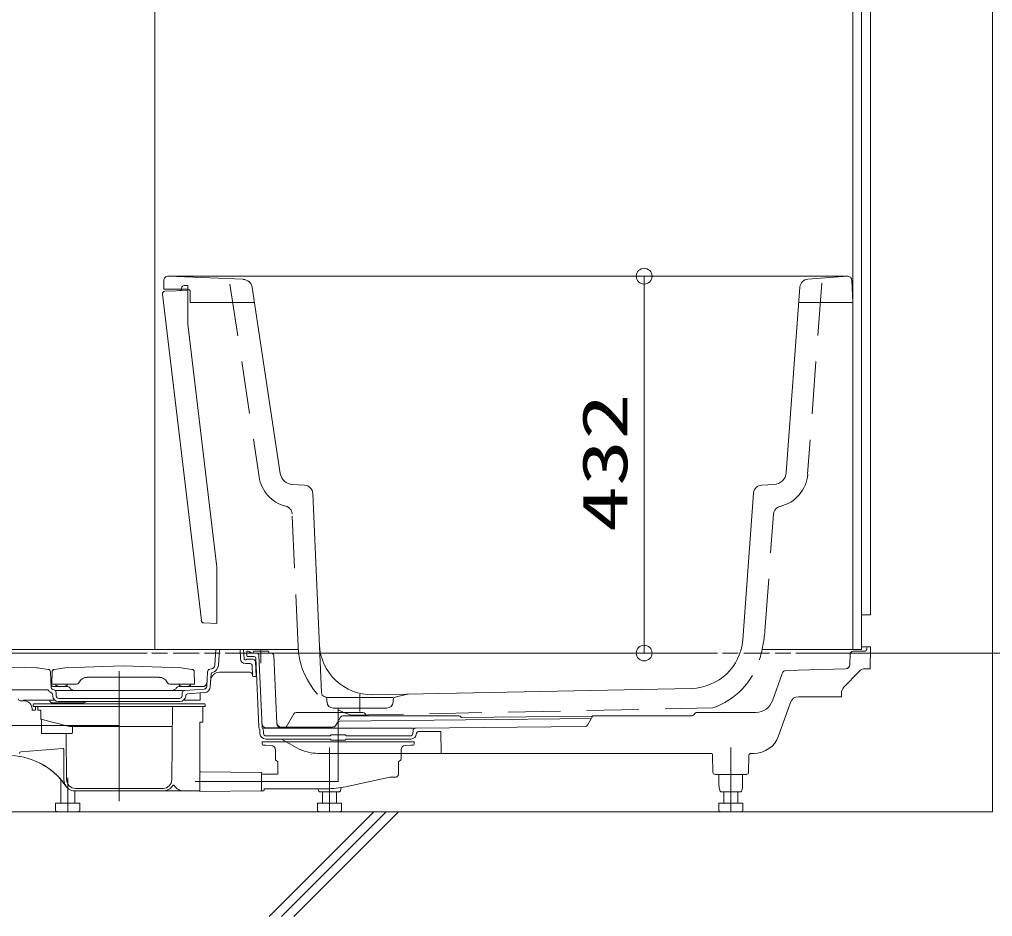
# Model space of a CAD drawing. Units: millimetres on the paper. Extents: x -305 to 305, y -152 to 152.
# Drawn here: x -222.94 to -185.76, y 13.53 to 47.8 of the extents above; entities that cross this region are included whole.
import ezdxf
from ezdxf.enums import TextEntityAlignment as Align

# ---------------------------------------------------------------- set-up
doc = ezdxf.new("R2010")
doc.units = ezdxf.units.MM
for name, pattern in [('DASHED2', [3, 2, -1]), ('LONG_CHAIN', [21, 18, -1, 1, -1]), ('LONG_DOUBLE_CHAIN', [21.8, 18, -1, 0.6, -0.6, 0.6, -1])]:
    doc.linetypes.add(name, pattern=pattern)
doc.layers.add('0-0_0', color=7, linetype='Continuous', lineweight=9)
doc.layers.add('0-1_VIEW0001', color=7, linetype='DASHED2', lineweight=9)
doc.styles.add('ＭＳ ゴシック', font='')
doc.styles.get('ＭＳ ゴシック').set_extended_font_data('MS Gothic')

# ---------------------------------------------------------------- blocks, each defined once
blk = doc.blocks.new('_ORIGIN')
at = {"layer": '0-0_0'}
blk.add_line((0, 0), (-1, 0), dxfattribs=at)
blk.add_circle((0, 0), 0.5, dxfattribs=at)

msp = doc.modelspace()

# ---------------------------------------------------------------- linework, layer by layer
at = {"layer": '0-1_VIEW0001', "linetype": 'Continuous'}
for p, q in [((-185.758, 100.925), (-185.758, 17.525)), ((-217.758, 23.725), (-217.758, 48.541)), ((-191.302, 37.991), (-217.252, 37.991)), ((-217.245, 37.991), (-214.393, 37.871)), ((-198.918, 37.991), (-199.068, 37.991)), ((-191.314, 37.991), (-192.811, 37.879)), ((-217.419, 37.828), (-217.425, 37.491)), ((-216.645, 37.636), (-216.498, 37.641)), ((-216.498, 37.641), (-216.498, 37.45)), ((-212.969, 30.456), (-214.046, 37.559)), ((-193.639, 30.493), (-193.119, 37.571)), ((-191.091, 36.991), (-191.136, 37.833)), ((-215.987, 24.83), (-217.474, 37.307)), ((-216.486, 37.491), (-217.425, 37.491)), ((-217.378, 37.419), (-216.498, 37.45)), ((-216.741, 37.506), (-216.741, 37.536)), ((-216.498, 36.16), (-216.498, 37.45)), ((-216.409, 37.008), (-216.419, 37.426)), ((-199.068, 24.191), (-199.068, 37.391)), ((-213.96, 36.991), (-216.392, 36.991)), ((-215.925, 36.991), (-213.96, 36.991)), ((-193.161, 36.991), (-191.091, 36.991)), ((-215.391, 26.872), (-216.498, 36.16)), ((-212.501, 30.031), (-212.043, 30.007)), ((-194.577, 30.007), (-194.112, 30.031)), ((-211.728, 29.689), (-211.395, 22.079)), ((-194.892, 29.698), (-195.304, 24.096)), ((-215.391, 26.872), (-215.391, 24.725)), ((-190.758, 25.058), (-190.425, 25.058)), ((-215.391, 24.725), (-215.892, 24.742)), ((-190.758, 23.825), (-190.425, 23.825)), ((-190.439, 22.991), (-190.425, 23.825)), ((-212.286, 23.725), (-248.091, 23.725)), ((-246.925, 23.591), (-222.259, 23.025)), ((-215.469, 23.137), (-215.434, 23.725)), ((-215.333, 23.129), (-215.297, 23.725)), ((-214.492, 23.367), (-214.508, 23.725)), ((-214.356, 23.373), (-214.371, 23.725)), ((-214.252, 23.487), (-214.255, 23.658)), ((-214.2, 23.658), (-214.255, 23.658)), ((-213.969, 23.455), (-214.219, 23.455)), ((-214.129, 23.629), (-214.121, 23.621)), ((-213.887, 23.591), (-214.05, 23.591)), ((-214.025, 23.591), (-213.991, 23.658)), ((-213.425, 23.658), (-213.991, 23.658)), ((-213.322, 23.591), (-213.887, 23.591)), ((-213.669, 20.777), (-213.787, 23.496)), ((-213.425, 23.658), (-213.391, 23.591)), ((-213.321, 23.591), (-213.322, 23.591)), ((-213.107, 20.897), (-213.221, 23.496)), ((-198.783, 23.591), (-199.068, 23.591)), ((-190.758, 23.725), (-194.561, 23.725)), ((-191.214, 23.147), (-191.196, 23.562)), ((-190.659, 23.658), (-191.096, 23.658)), ((-190.559, 23.792), (-190.559, 23.756)), ((-218.975, 23.108), (-221.19, 23.025)), ((-218.975, 23.108), (-216.76, 23.025)), ((-214.118, 23.188), (-214.306, 23.188)), ((-214.021, 23.358), (-214.239, 23.358)), ((-214.034, 22.723), (-214.051, 23.124)), ((-213.896, 22.691), (-213.921, 23.262)), ((-213.788, 20.771), (-213.903, 23.391)), ((-221.841, 22.969), (-222.259, 23.025)), ((-221.729, 22.292), (-221.754, 22.874)), ((-221.691, 22.872), (-221.699, 22.432)), ((-221.605, 22.969), (-221.19, 23.025)), ((-216.345, 22.969), (-216.76, 23.025)), ((-216.258, 22.872), (-216.25, 22.432)), ((-215.781, 22.312), (-215.746, 22.88)), ((-215.665, 22.973), (-215.605, 22.984)), ((-215.645, 22.304), (-215.615, 22.792)), ((-214.135, 22.858), (-215.297, 22.858)), ((-213.896, 22.691), (-214.001, 22.691)), ((-193.796, 22.817), (-194.167, 21.769)), ((-193.644, 22.928), (-191.376, 22.987)), ((-191.436, 22.286), (-190.856, 22.889)), ((-190.616, 22.991), (-190.439, 22.991)), ((-221.666, 22.398), (-220.758, 22.398)), ((-221.634, 22.308), (-221.095, 22.308)), ((-221.55, 22.37), (-221.55, 22.398)), ((-221.422, 22.31), (-221.539, 22.354)), ((-221.41, 22.308), (-221.256, 22.308)), ((-221.244, 22.31), (-221.127, 22.354)), ((-221.116, 22.37), (-221.116, 22.398)), ((-220.642, 22.498), (-220.671, 22.448)), ((-220.353, 22.665), (-217.596, 22.665)), ((-217.308, 22.498), (-217.279, 22.448)), ((-216.284, 22.398), (-217.192, 22.398)), ((-216.855, 22.308), (-215.938, 22.308)), ((-216.833, 22.37), (-216.833, 22.398)), ((-216.705, 22.31), (-216.822, 22.354)), ((-216.539, 22.308), (-216.694, 22.308)), ((-216.527, 22.31), (-216.411, 22.354)), ((-216.4, 22.37), (-216.4, 22.398)), ((-223.27, 22.191), (-221.896, 22.191)), ((-221.665, 21.948), (-221.668, 22.015)), ((-221.601, 22.181), (-221.663, 22.202)), ((-221.538, 22.158), (-216.712, 22.158)), ((-221.529, 21.954), (-221.535, 22.091)), ((-216.716, 22.069), (-216.721, 21.954)), ((-215.874, 22.218), (-216.623, 22.164)), ((-216.583, 21.971), (-216.584, 21.948)), ((-215.864, 22.082), (-216.521, 22.035)), ((-216.031, 21.791), (-216.027, 22.07)), ((-197.258, 22.243), (-209.437, 22)), ((-208.115, 22.022), (-208.581, 21.909)), ((-191.531, 21.925), (-191.529, 22.061)), ((-222.768, 21.772), (-222.912, 21.772)), ((-221.589, 21.791), (-222.783, 21.791)), ((-222.408, 21.622), (-222.408, 21.555)), ((-221.858, 21.655), (-222.375, 21.655)), ((-222.209, 21.655), (-215.875, 21.655)), ((-221.774, 21.757), (-221.774, 21.791)), ((-221.709, 21.691), (-220.476, 21.691)), ((-221.148, 21.738), (-221.446, 21.738)), ((-221.429, 21.858), (-221.148, 21.858)), ((-221.148, 21.858), (-217.101, 21.858)), ((-221.148, 21.738), (-217.101, 21.738)), ((-217.101, 21.858), (-216.821, 21.858)), ((-217.101, 21.738), (-216.804, 21.738)), ((-216.66, 21.791), (-216.031, 21.791)), ((-215.841, 21.622), (-215.841, 21.555)), ((-211.256, 21.918), (-211.29, 21.931)), ((-211.196, 21.891), (-208.654, 21.891)), ((-211.186, 21.712), (-211.193, 21.83)), ((-211.186, 21.712), (-211.193, 21.83)), ((-208.663, 21.712), (-208.658, 21.817)), ((-193.48, 21.703), (-193.933, 20.424)), ((-193.166, 21.925), (-191.531, 21.925)), ((-222.451, 21.455), (-222.451, 21.422)), ((-222.341, 21.405), (-222.435, 21.405)), ((-222.408, 21.555), (-215.841, 21.555)), ((-222.325, 21.555), (-222.325, 21.422)), ((-222.229, 21.522), (-222.263, 21.555)), ((-222.229, 21.522), (-222.228, 21.422)), ((-222.141, 21.405), (-222.211, 21.405)), ((-222.125, 21.389), (-222.125, 21.055)), ((-222.125, 21.372), (-222.125, 21.305)), ((-217.093, 21.555), (-217.117, 18.752)), ((-216.389, 21.555), (-216.158, 21.555)), ((-215.941, 21.555), (-215.987, 21.555)), ((-215.925, 21.539), (-215.925, 20.972)), ((-212.751, 20.759), (-212.454, 21.275)), ((-209.816, 21.325), (-212.367, 21.325)), ((-208.896, 21.491), (-210.953, 21.491)), ((-209.729, 21.275), (-209.681, 21.191)), ((-197.173, 21.227), (-197.121, 21.289)), ((-194.796, 21.325), (-197.045, 21.325)), ((-196.958, 21.325), (-197.034, 21.325)), ((-221.029, 20.789), (-222.125, 21.062)), ((-222.098, 21.055), (-222.098, 20.522)), ((-216.041, 20.939), (-216.041, 19.109)), ((-216.041, 20.939), (-216.041, 19.083)), ((-215.941, 20.955), (-216.025, 20.955)), ((-210.787, 20.942), (-210.859, 20.817)), ((-210.672, 21.141), (-210.735, 21.031)), ((-210.701, 20.992), (-201.091, 21.088)), ((-206.957, 21.191), (-210.585, 21.191)), ((-206.149, 21.191), (-206.957, 21.191)), ((-206.052, 21.124), (-206.063, 21.141)), ((-206.052, 21.124), (-203.549, 21.149)), ((-203.549, 21.149), (-201.091, 21.174)), ((-201.234, 20.84), (-201.032, 21.191)), ((-197.599, 21.191), (-201.034, 21.191)), ((-197.25, 21.191), (-197.599, 21.191)), ((-220.941, 20.522), (-222.098, 20.522)), ((-221.148, 20.505), (-221.133, 18.752)), ((-217.099, 20.789), (-221.029, 20.789)), ((-220.907, 20.772), (-220.907, 20.555)), ((-213.749, 20.514), (-213.755, 20.648)), ((-213.621, 20.725), (-207.895, 20.725)), ((-213.612, 20.52), (-213.617, 20.63)), ((-213.508, 20.734), (-213.273, 20.734)), ((-213.273, 20.734), (-213.088, 20.735)), ((-213.088, 20.735), (-213.025, 20.735)), ((-213.025, 20.735), (-212.979, 20.735)), ((-212.979, 20.735), (-212.963, 20.736)), ((-212.963, 20.736), (-212.951, 20.736)), ((-211.025, 20.465), (-211.065, 20.425)), ((-210.491, 20.465), (-211.025, 20.465)), ((-210.491, 20.465), (-210.451, 20.425)), ((-207.899, 20.63), (-207.904, 20.52)), ((-207.8, 20.726), (-201.32, 20.79)), ((-207.767, 20.526), (-207.767, 20.515)), ((-207.701, 20.59), (-206.833, 20.599)), ((-206.833, 20.599), (-206.818, 19.758)), ((-213.658, 20.189), (-213.658, 20.105)), ((-213.641, 20.205), (-207.875, 20.205)), ((-213.535, 20.205), (-213.641, 20.205)), ((-212.804, 20.305), (-213.529, 20.305)), ((-213.512, 20.425), (-213.198, 20.425)), ((-212.804, 20.425), (-213.198, 20.425)), ((-212.921, 20.305), (-212.341, 19.975)), ((-211.065, 20.425), (-212.804, 20.425)), ((-211.065, 20.305), (-212.804, 20.305)), ((-211.025, 20.265), (-211.065, 20.305)), ((-210.491, 20.265), (-211.025, 20.265)), ((-210.491, 20.265), (-210.451, 20.305)), ((-210.451, 20.425), (-208.712, 20.425)), ((-210.451, 20.305), (-208.712, 20.305)), ((-208.712, 20.425), (-208.318, 20.425)), ((-208.712, 20.305), (-207.987, 20.305)), ((-208.318, 20.425), (-208.004, 20.425)), ((-207.858, 20.189), (-207.858, 20.105)), ((-221.277, 19.946), (-222.875, 19.821)), ((-221.241, 19.913), (-221.241, 18.755)), ((-213.538, 20.072), (-213.625, 20.072)), ((-213.538, 20.072), (-213.318, 20.062)), ((-213.158, 19.896), (-213.158, 19.589)), ((-211.785, 19.72), (-211.79, 19.723)), ((-211.518, 19.758), (-211.151, 19.758)), ((-211.151, 19.758), (-210.091, 19.758)), ((-210.393, 19.723), (-210.392, 19.724)), ((-210.091, 19.758), (-206.818, 19.758)), ((-208.358, 19.896), (-208.358, 19.544)), ((-207.979, 20.072), (-208.199, 20.062)), ((-207.979, 20.072), (-207.891, 20.072)), ((-206.818, 19.758), (-196.533, 19.758)), ((-194.876, 19.758), (-194.983, 19.758)), ((-213.158, 19.589), (-213.158, 19.544)), ((-213.128, 19.489), (-213.088, 19.462)), ((-213.058, 18.996), (-213.058, 19.406)), ((-208.458, 18.955), (-208.458, 19.406)), ((-208.388, 19.489), (-208.428, 19.462)), ((-196.44, 19.024), (-196.452, 19.692)), ((-195.076, 19.024), (-195.064, 19.692)), ((-216.041, 18.301), (-216.041, 19.05)), ((-213.708, 19.03), (-216.008, 19.05)), ((-213.691, 18.401), (-213.691, 19.013)), ((-213.091, 18.963), (-213.691, 18.96)), ((-221.358, 18.764), (-221.358, 17.858)), ((-208.791, 18.855), (-210.479, 18.483)), ((-208.791, 18.855), (-208.558, 18.855)), ((-196.374, 18.958), (-196.244, 18.958)), ((-195.142, 18.958), (-196.244, 18.958)), ((-196.211, 18.958), (-196.211, 18.591)), ((-195.305, 18.958), (-195.305, 18.591)), ((-220.825, 18.325), (-220.825, 17.858)), ((-220.808, 18.322), (-216.041, 18.322)), ((-217.45, 18.422), (-220.799, 18.422)), ((-213.708, 18.322), (-216.041, 18.301)), ((-213.691, 18.338), (-213.691, 18.401)), ((-213.691, 18.4), (-213.691, 18.355)), ((-213.658, 18.322), (-213.625, 18.322)), ((-213.591, 18.389), (-213.591, 18.355)), ((-213.575, 18.405), (-211.197, 18.405)), ((-211.475, 18.291), (-210.708, 18.291)), ((-211.358, 18.291), (-211.358, 17.858)), ((-210.825, 18.291), (-210.825, 17.858)), ((-196.141, 18.291), (-195.375, 18.291)), ((-196.025, 18.291), (-196.025, 17.858)), ((-195.491, 18.291), (-195.491, 17.858)), ((-221.553, 17.858), (-221.553, 17.57)), ((-220.63, 17.858), (-221.553, 17.858)), ((-220.63, 17.858), (-220.63, 17.57)), ((-211.553, 17.858), (-211.553, 17.57)), ((-210.63, 17.858), (-211.553, 17.858)), ((-210.63, 17.858), (-210.63, 17.57)), ((-196.22, 17.858), (-196.22, 17.57)), ((-195.296, 17.858), (-196.22, 17.858)), ((-195.296, 17.858), (-195.296, 17.57)), ((-253.763, 17.525), (-185.758, 17.525)), ((-221.553, 17.57), (-221.475, 17.525)), ((-220.708, 17.525), (-221.475, 17.525)), ((-220.708, 17.525), (-220.63, 17.57)), ((-213.392, 13.525), (-209.392, 17.525)), ((-212.921, 13.525), (-208.921, 17.525)), ((-212.45, 13.525), (-208.45, 17.525)), ((-211.553, 17.57), (-211.475, 17.525)), ((-210.708, 17.525), (-211.475, 17.525)), ((-210.708, 17.525), (-210.63, 17.57)), ((-196.22, 17.57), (-196.141, 17.525)), ((-195.375, 17.525), (-196.141, 17.525)), ((-195.375, 17.525), (-195.296, 17.57))]:
    msp.add_line(p, q, dxfattribs=at)
at = {"layer": '0-1_VIEW0001', "color": 5, "linetype": 'Continuous'}
for p, q in [((-191.091, 23.725), (-191.091, 89.758)), ((-190.758, 23.725), (-190.758, 89.758)), ((-190.425, 25.058), (-190.425, 89.758))]:
    msp.add_line(p, q, dxfattribs=at)
at = {"layer": '0-1_VIEW0001', "color": 4}
for p, q in [((-214.896, 37.692), (-213.778, 30.323)), ((-192.286, 37.718), (-192.821, 30.427)), ((-212.293, 23.833), (-212.514, 28.895)), ((-194.457, 24.429), (-194.129, 28.897)), ((-210.267, 21.216), (-196.443, 21.493))]:
    msp.add_line(p, q, dxfattribs=at)
at = {"layer": '0-1_VIEW0001', "linetype": 'LONG_DOUBLE_CHAIN'}
for p in [(-152.662, 23.591), (-175.276, 23.591)]:
    msp.add_line(p, (-257.758, 23.591), dxfattribs=at)
at = {"layer": '0-1_VIEW0001', "linetype": 'LONG_CHAIN'}
for p, q in [((-213.708, 23.725), (-213.708, 23.375)), ((-213.708, 23.511), (-213.708, 23.205)), ((-219.125, 22.894), (-219.125, 21.169)), ((-209.925, 21.358), (-209.925, 22.025)), ((-219.125, 21.893), (-219.125, 17.93)), ((-219.125, 21.846), (-219.125, 20.914)), ((-210.758, 21.491), (-210.758, 19.867)), ((-210.758, 21.451), (-210.758, 18.689)), ((-219.125, 20.825), (-229.569, 20.825)), ((-211.091, 19.988), (-211.091, 17.525)), ((-195.758, 19.988), (-195.758, 17.525)), ((-221.091, 18.83), (-221.091, 17.525)), ((-213.401, 18.689), (-216.223, 18.689)), ((-210.758, 18.689), (-214.993, 18.689))]:
    msp.add_line(p, q, dxfattribs=at)
at = {"layer": '0-1_VIEW0001'}
msp.add_line((-221.02, 20.522), (-221.777, 20.522), dxfattribs=at)
at = {"layer": '0-1_VIEW0001', "color": 2, "linetype": 'Continuous'}
msp.add_line((-219.125, 19.188), (-219.133, 19.188), dxfattribs=at)
at = {"layer": '0-1_VIEW0001', "linetype": 'Continuous'}
for points in [[(-212.944, 20.736), (-212.945, 20.736), (-212.946, 20.736), (-212.948, 20.736), (-212.949, 20.736), (-212.951, 20.736)], [(-212.942, 20.76), (-212.88, 20.76), (-212.66, 20.759), (-212.439, 20.758), (-212.218, 20.758), (-211.998, 20.757), (-211.777, 20.757), (-211.556, 20.757), (-211.335, 20.756), (-211.115, 20.756), (-210.967, 20.756)], [(-196.211, 18.591), (-196.2, 18.427), (-196.167, 18.312), (-196.141, 18.291)], [(-195.305, 18.591), (-195.316, 18.427), (-195.349, 18.312), (-195.375, 18.291)], [(-211.53, 18.408), (-211.504, 18.32), (-211.475, 18.291)], [(-210.646, 18.454), (-210.673, 18.332), (-210.708, 18.291)]]:
    msp.add_lwpolyline(points, dxfattribs=at)
for centre, radius, start, end in [((-217.252, 37.825), 0.167, 88.5029, 179), ((-191.302, 37.825), 0.167, 3, 93.2069), ((-216.641, 37.536), 0.1, 91.9998, 180), ((-214.409, 37.504), 0.367, 8.6216, 87.5818), ((-192.786, 37.547), 0.333, 94.2761, 175.8), ((-217.375, 37.319), 0.1, 92, 186.7951), ((-216.808, 37.506), 0.0667, 272, 0), ((-216.486, 37.425), 0.0667, 1.5, 90), ((-216.392, 37.008), 0.0167, 181.5, 270), ((-194.137, 30.53), 0.5, 272.9553, 355.8), ((-212.475, 30.531), 0.5, 188.6216, 267), ((-212.061, 29.674), 0.333, 2.5, 87), ((-194.56, 29.674), 0.333, 92.9553, 175.8), ((-215.888, 24.842), 0.1, 186.7951, 268), ((-209.477, 23.999), 2, 182.5, 271.1458), ((-197.298, 24.243), 2, 271.1458, 355.8), ((-190.525, 23.791), 0.0333, 90, 179), ((-214.219, 23.488), 0.0333, 181, 270), ((-214.2, 23.558), 0.1, 45, 90), ((-214.05, 23.691), 0.1, 225, 270), ((-213.969, 23.388), 0.0667, 2.5, 90), ((-213.887, 23.491), 0.1, 2.5, 90), ((-213.321, 23.491), 0.1, 2.5, 90), ((-191.096, 23.558), 0.1, 90, 177.5), ((-190.659, 23.758), 0.1, 270, 359), ((-215.636, 23.148), 0.167, 280.7218, 356.5), ((-215.636, 23.148), 0.303, 283.7108, 356.5), ((-214.306, 23.375), 0.187, 182.5, 270), ((-214.306, 23.375), 0.05, 182.5, 323.1301), ((-214.239, 23.325), 0.0333, 90, 143.1301), ((-214.118, 23.121), 0.0667, 2.5, 90), ((-214.021, 23.258), 0.1, 2.5, 90), ((-191.38, 23.154), 0.167, 271.5049, 357.5), ((-222.284, 22.692), 0.333, 82.4054, 88.8408), ((-221.854, 22.87), 0.1, 2.5, 82.4054), ((-221.592, 22.87), 0.1, 97.5946, 179), ((-216.358, 22.87), 0.1, 1, 82.4054), ((-215.646, 22.874), 0.1, 100.7218, 176.5), ((-215.297, 22.525), 0.333, 90, 176.5), ((-215.548, 22.788), 0.0667, 103.7108, 176.5), ((-214.135, 22.758), 0.1, 2.5, 90), ((-214.001, 22.725), 0.0333, 182.5, 270), ((-193.639, 22.761), 0.167, 91.5049, 160.4975), ((-190.616, 22.658), 0.333, 90, 136.1439), ((-221.634, 22.408), 0.1, 182.5, 270), ((-221.666, 22.431), 0.0333, 179, 270), ((-221.533, 22.37), 0.0167, 180, 249.444), ((-221.41, 22.341), 0.0333, 249.444, 270), ((-221.256, 22.341), 0.0333, 270, 290.5561), ((-221.133, 22.37), 0.0167, 290.5561, 0), ((-221.095, 22.208), 0.1, 24.3678, 90), ((-220.758, 22.498), 0.1, 270, 330), ((-220.353, 22.331), 0.333, 90, 150), ((-217.596, 22.331), 0.333, 30, 90), ((-217.192, 22.498), 0.1, 210, 270), ((-216.855, 22.208), 0.1, 90, 154.4444), ((-216.816, 22.37), 0.0167, 180, 249.444), ((-216.694, 22.341), 0.0333, 249.444, 270), ((-216.539, 22.341), 0.0333, 270, 290.556), ((-216.416, 22.37), 0.0167, 290.5561, 0), ((-216.284, 22.431), 0.0333, 270, 1), ((-215.938, 22.475), 0.167, 270, 356.5), ((-215.881, 22.318), 0.1, 274.1206, 356.5), ((-221.896, 22.091), 0.1, 37.5272, 90), ((-221.629, 22.296), 0.237, 217.5272, 249.5653), ((-221.629, 22.296), 0.1, 182.5, 250.4958), ((-221.735, 22.012), 0.0667, 2.5, 69.5653), ((-221.446, 21.958), 0.22, 182.5, 270), ((-221.635, 22.086), 0.1, 2.5, 70.4958), ((-221.429, 21.958), 0.1, 182.5, 270), ((-220.915, 22.295), 0.1, 205.9253, 271.4205), ((-217.032, 22.3), 0.1, 267.3983, 332.6731), ((-216.821, 21.958), 0.1, 270, 357.5), ((-216.804, 21.958), 0.22, 270, 357.5), ((-216.616, 22.065), 0.1, 94.1206, 177.5), ((-216.516, 21.968), 0.0667, 94.1206, 177.5), ((-215.881, 22.318), 0.237, 274.1206, 356.5), ((-211.229, 22.086), 0.167, 182.5, 248.5185), ((-208.076, 21.86), 0.167, 91.1458, 103.659), ((-191.196, 22.055), 0.333, 136.1439, 179), ((-222.912, 21.839), 0.0667, 181.1667, 270), ((-222.768, 21.455), 0.317, 0, 90), ((-222.375, 21.622), 0.0333, 90, 180), ((-221.707, 21.758), 0.0667, 181, 270), ((-220.476, 21.758), 0.0667, 270, 342.5424), ((-215.875, 21.622), 0.0333, 0, 90), ((-211.292, 21.824), 0.1, 3, 68.5185), ((-210.953, 21.725), 0.233, 183, 270), ((-208.896, 21.725), 0.233, 270, 357), ((-208.558, 21.812), 0.1, 103.659, 177), ((-194.796, 21.991), 0.667, 270, 340.4975), ((-193.166, 21.591), 0.333, 90, 160.4975), ((-222.435, 21.422), 0.0167, 180, 270), ((-222.341, 21.422), 0.0167, 270, 0), ((-222.211, 21.422), 0.0167, 180.5, 270), ((-222.141, 21.389), 0.0167, 0, 90), ((-215.941, 21.539), 0.0167, 0, 90), ((-212.367, 21.225), 0.1, 90, 150), ((-209.816, 21.225), 0.1, 30, 90), ((-197.25, 21.291), 0.1, 270, 320), ((-197.045, 21.225), 0.1, 90, 140), ((-197.045, 21.225), 0.1, 90, 140), ((-216.025, 20.939), 0.0167, 90, 180), ((-215.941, 20.972), 0.0167, 270, 0), ((-213.507, 20.901), 0.167, 182.5006, 269.5883), ((-212.942, 20.927), 0.167, 182.5, 269.8046), ((-212.941, 20.903), 0.167, 182.1365, 269.6924), ((-210.7, 20.892), 0.1, 90.5729, 150), ((-210.585, 21.091), 0.1, 90, 150), ((-206.149, 21.091), 0.1, 30, 90), ((-201.321, 20.89), 0.1, 270.5729, 330), ((-201.034, 21.091), 0.1, 90, 124.6913), ((-221.165, 20.505), 0.0167, 0.5, 90), ((-220.941, 20.555), 0.0333, 270, 0), ((-220.891, 20.772), 0.0167, 90, 180), ((-213.502, 20.784), 0.287, 182.5, 208.2029), ((-213.529, 20.525), 0.22, 182.5, 270), ((-213.502, 20.784), 0.167, 182.5, 216.2845), ((-213.717, 20.626), 0.1, 2.5, 36.2845), ((-213.512, 20.525), 0.1, 182.5, 270), ((-210.946, 20.867), 0.1, 267.5072, 330), ((-208.004, 20.525), 0.1, 270, 357.5), ((-207.987, 20.525), 0.22, 270, 357.5), ((-207.799, 20.626), 0.1, 90.5729, 177.5), ((-207.7, 20.523), 0.0667, 90.5729, 177.5), ((-213.641, 20.189), 0.0167, 90, 180), ((-213.625, 20.105), 0.0333, 180, 270), ((-207.891, 20.105), 0.0333, 270, 0), ((-207.875, 20.189), 0.0167, 0, 90), ((-194.876, 20.758), 1, 270, 340.4975), ((-222.869, 19.754), 0.0667, 94.5, 178.8692), ((-221.275, 19.913), 0.0333, 0, 94.5), ((-213.325, 19.896), 0.167, 0, 87.5), ((-211.518, 21.425), 1.667, 240.4222, 270), ((-208.191, 19.896), 0.167, 92.5, 180), ((-196.533, 19.658), 0.1, 45, 90), ((-196.519, 19.691), 0.0667, 1, 45), ((-194.998, 19.691), 0.0667, 140.1484, 179), ((-194.983, 19.658), 0.1, 90, 130.7969), ((-223.374, 17.015), 2.667, 34.1428, 91.1667), ((-223.374, 17.015), 2.667, 34.1428, 64.7645), ((-213.091, 19.544), 0.0667, 180, 236.3099), ((-213.125, 19.406), 0.0667, 0, 56.3099), ((-208.391, 19.406), 0.0667, 123.6901, 180), ((-208.425, 19.544), 0.0667, 303.6901, 0), ((-216.008, 19.083), 0.0333, 180, 269.5), ((-213.708, 19.013), 0.0167, 0, 89.5), ((-213.091, 18.996), 0.0333, 270.25, 0), ((-196.374, 19.025), 0.0667, 181, 270), ((-195.142, 19.025), 0.0667, 270, 359), ((-220.808, 18.755), 0.433, 180, 270), ((-220.799, 18.755), 0.333, 180.5, 270), ((-217.45, 18.755), 0.333, 270, 359.5), ((-208.558, 18.955), 0.1, 270, 0), ((-217.45, 18.755), 0.433, 270, 328.7188), ((-217.051, 18.513), 0.0333, 31.2812, 148.7188), ((-216.653, 18.755), 0.433, 211.2812, 270), ((-213.708, 18.338), 0.0167, 270.5, 0), ((-213.658, 18.355), 0.0333, 180, 270), ((-213.625, 18.355), 0.0333, 270, 0), ((-213.575, 18.389), 0.0167, 90, 180), ((-211.197, 21.739), 3.333, 270, 282.4259)]:
    msp.add_arc(centre, radius, start, end, dxfattribs=at)
at = {"layer": '0-1_VIEW0001', "color": 4}
for centre, radius, start, end in [((-212.427, 30.528), 1.367, 188.6216, 255.713), ((-194.184, 30.527), 1.367, 283.191, 355.8), ((-212.847, 28.881), 0.333, 2.5, 75.713), ((-193.796, 28.872), 0.333, 103.191, 175.8), ((-199.264, 24.782), 4.82, 342.4909, 355.8), ((-209.429, 23.958), 2.867, 182.5, 253.0045), ((-197.401, 24.195), 2.867, 289.5236, 342.4909)]:
    msp.add_arc(centre, radius, start, end, dxfattribs=at)

# ---------------------------------------------------------------- block references
at = {"layer": '0-1_VIEW0001', "xscale": 0.6, "yscale": 0.6}
for p, rotation in [((-199.068, 37.991), 90), ((-199.068, 23.591), 270)]:
    msp.add_blockref('_ORIGIN', p, dxfattribs=dict(at, rotation=rotation))

# ---------------------------------------------------------------- texts
at = {"layer": '0-1_VIEW0001', "style": 'ＭＳ ゴシック', "width": 1.5}
msp.add_text('432', height=1.73, rotation=90, dxfattribs=at).set_placement((-199.193, 28.211), align=Align.BOTTOM_LEFT)

doc.saveas('drawing.dxf')
